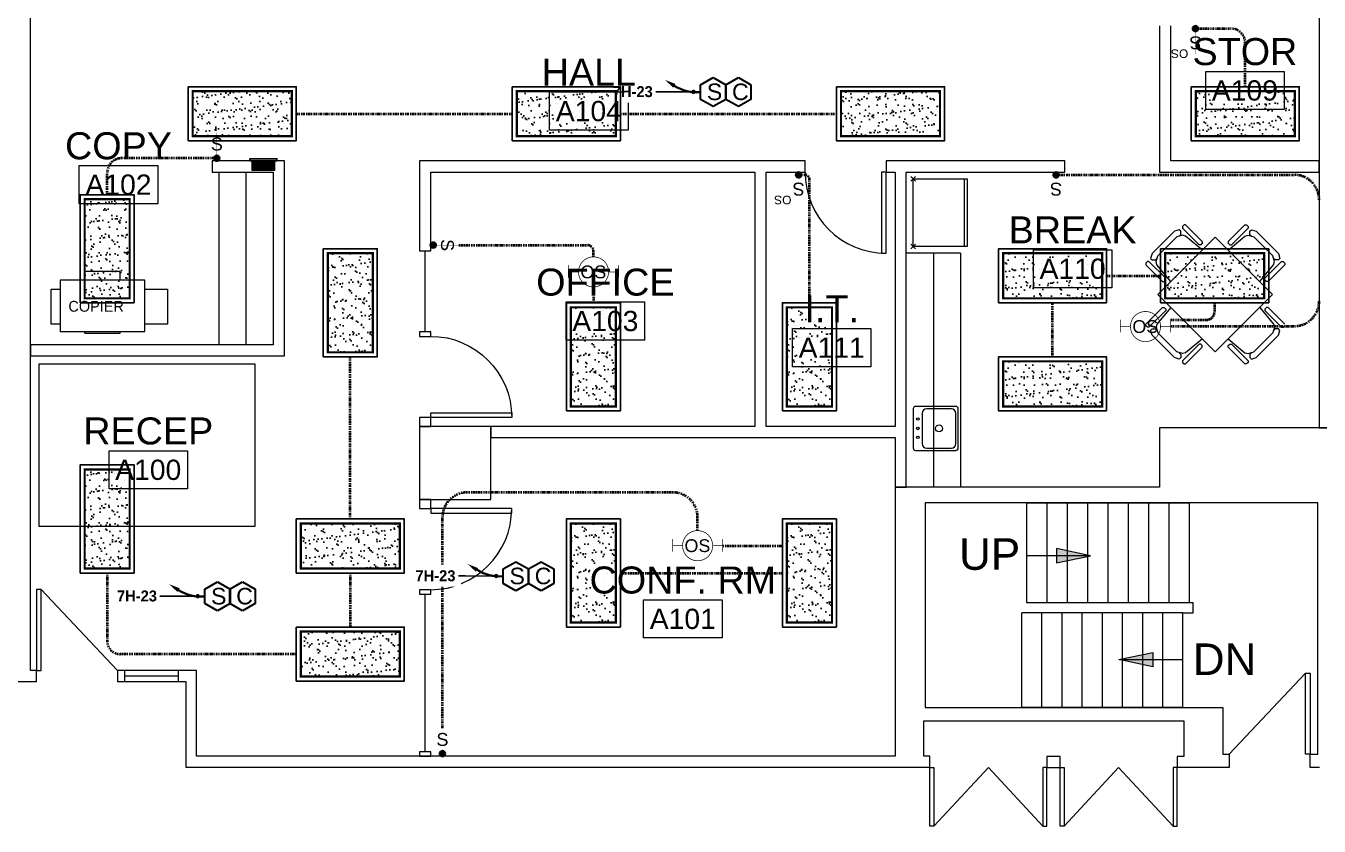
# Model space of a CAD drawing. Header units: inches. Extents: x 4293 to 10865, y -6935 to 441.
# Drawn here: x 7595 to 8170, y -6116 to -5760 of the extents above; entities that cross this region are included whole.
import ezdxf
from ezdxf import colors
from ezdxf.entities.mleader import LeaderData, LeaderLine
from ezdxf.enums import TextEntityAlignment as Align
from ezdxf.math import Vec2, Vec3

# ---------------------------------------------------------------- set-up
doc = ezdxf.new("R2010")
doc.units = ezdxf.units.IN
doc.header["$MEASUREMENT"] = 0
doc.header["$PDMODE"] = 3
doc.linetypes.add('DASHDOT', pattern=[1, 0.5, -0.25, 0, -0.25])
doc.layers.add('A-CLNG-ELEC', color=11, linetype='Continuous')
doc.layers.add('A-EQUIP-FIRE', color=1, linetype='Continuous')
for name, color, linetype, lineweight in [('ARCH-BLOCK', 8, 'Continuous', 0), ('E-CIRC. NUMB', 7, 'Continuous', 35), ('E-LIGHT CNTRL-DETC.', 152, 'Continuous', 25), ('E-LIGHT SWITCH', 3, 'Continuous', 35), ('E-LIGHT-CONDUIT', 30, 'DASHDOT', 40), ('E-SMOKE AND CARBON DETECTORS', 33, 'Continuous', 30)]:
    doc.layers.add(name, color=color, linetype=linetype, lineweight=lineweight)
doc.styles.add('Arial', font='arial.ttf', dxfattribs={"height": 6})
doc.styles.add('BOO', font='GOTHIC.TTF', dxfattribs={"height": 6})
doc.styles.add('DB', font='arial.ttf')
doc.styles.add('LT Text', font='arial.ttf')
doc.styles.add('SIGNAGE', font='x-hand1f.shx', dxfattribs={"height": 9})
doc.styles.get("Standard").update_dxf_attribs({"font": 'arial.ttf'})

# ---------------------------------------------------------------- blocks, each defined once
blk = doc.blocks.new('fp')
at = {"layer": 'ARCH-BLOCK'}
for p, q in [((11130.88, 3894.08), (11130.88, 3648)), ((10558.47, 3454.08), (10558.47, 3889.3)), ((11059.97, 3740.44), (11059.97, 3675.44)), ((11064.97, 3680.44), (11064.97, 3740.44)), ((11080.49, 3703.26), (11080.49, 3720.22)), ((11080.49, 3720.22), (11115.32, 3720.22)), ((11115.32, 3720.22), (11115.32, 3703.26)), ((10789.05, 3694.12), (10789.05, 3711.07)), ((10789.05, 3711.07), (10823.88, 3711.07)), ((10823.88, 3711.07), (10823.88, 3694.12)), ((11115.32, 3703.26), (11080.49, 3703.26)), ((10823.88, 3694.12), (10789.05, 3694.12)), ((10580.1, 3661.43), (10580.1, 3678.39)), ((10580.1, 3678.39), (10614.93, 3678.39)), ((10614.93, 3678.39), (10614.93, 3661.43)), ((10671.2, 3680.44), (10639.2, 3680.44)), ((10639.2, 3680.44), (10639.2, 3675.44)), ((10671.2, 3593.81), (10671.2, 3680.44)), ((10885.2, 3680.44), (10731.2, 3680.44)), ((10731.2, 3680.44), (10731.2, 3640.53)), ((10902.5, 3680.44), (10885.2, 3680.44)), ((10902.5, 3675.44), (10902.5, 3680.44)), ((10947.5, 3680.44), (10938.5, 3680.44)), ((10938.5, 3680.44), (10938.5, 3675.44)), ((11017.97, 3680.44), (10947.5, 3680.44)), ((11017.97, 3675.44), (11017.97, 3680.44)), ((11130.88, 3680.44), (11064.97, 3680.44)), ((11130.88, 3675.44), (11130.88, 3680.44)), ((10639.2, 3675.44), (10666.2, 3675.44)), ((10642.2, 3598.81), (10642.2, 3675.44)), ((10654.2, 3598.81), (10654.2, 3675.44)), ((10666.2, 3675.44), (10666.2, 3598.81)), ((10736.2, 3675.44), (10880.2, 3675.44)), ((10736.2, 3640.53), (10736.2, 3675.44)), ((10880.2, 3675.44), (10880.2, 3562.53)), ((10885.2, 3675.44), (10902.5, 3675.44)), ((10885.2, 3562.53), (10885.2, 3675.44)), ((10938.5, 3675.44), (10936.5, 3675.44)), ((10936.5, 3675.44), (10936.5, 3639.44)), ((10938.5, 3675.44), (10942.5, 3675.44)), ((10938.5, 3639.44), (10938.5, 3675.44)), ((10942.5, 3675.44), (10942.5, 3562.53)), ((10947.5, 3675.44), (11017.97, 3675.44)), ((10947.5, 3562.53), (10947.5, 3675.44)), ((10950.55, 3672.47), (10974.55, 3672.47)), ((10950.55, 3642.47), (10950.55, 3672.47)), ((10973.35, 3642.47), (10973.35, 3672.47)), ((10974.55, 3672.47), (10974.55, 3642.47)), ((11059.97, 3675.44), (11130.88, 3675.44)), ((10614.93, 3661.43), (10580.1, 3661.43)), ((11066.61, 3649.19), (11056.71, 3639.29)), ((11068.73, 3649.89), (11066.61, 3649.19)), ((11069.44, 3649.19), (11068.73, 3649.89)), ((11069.44, 3647.77), (11069.44, 3649.19)), ((11070.86, 3652.01), (11070.15, 3651.31)), ((11070.15, 3651.31), (11070.15, 3650.6)), ((11077.57, 3643.18), (11070.15, 3650.6)), ((11071.56, 3652.02), (11070.86, 3652.01)), ((11071.56, 3652.01), (11078.99, 3644.59)), ((11097.95, 3652.01), (11090.52, 3644.59)), ((11091.94, 3643.18), (11099.36, 3650.6)), ((11097.95, 3652.02), (11098.65, 3652.01)), ((11098.65, 3652.01), (11099.36, 3651.31)), ((11099.36, 3651.31), (11099.36, 3650.6)), ((11100.07, 3649.19), (11100.78, 3649.89)), ((11100.07, 3647.77), (11100.07, 3649.19)), ((11100.78, 3649.89), (11102.9, 3649.19)), ((11102.9, 3649.19), (11112.8, 3639.29)), ((11067.67, 3646.71), (11059.19, 3638.23)), ((11084.75, 3646.6), (11059.3, 3621.15)), ((11070.15, 3647.42), (11067.67, 3646.71)), ((11068.73, 3647.06), (11069.44, 3647.77)), ((11071.56, 3647.06), (11070.15, 3647.42)), ((11079.01, 3640.86), (11071.56, 3647.06)), ((11078.28, 3643.17), (11077.57, 3643.18)), ((11078.99, 3643.88), (11078.28, 3643.17)), ((11078.99, 3644.59), (11078.99, 3643.88)), ((11110.21, 3621.15), (11084.75, 3646.6)), ((11090.5, 3640.86), (11097.95, 3647.06)), ((11090.52, 3644.59), (11090.52, 3643.88)), ((11090.52, 3643.88), (11091.23, 3643.17)), ((11091.23, 3643.17), (11091.94, 3643.18)), ((11097.95, 3647.06), (11099.36, 3647.42)), ((11099.36, 3647.42), (11101.84, 3646.71)), ((11100.78, 3647.06), (11100.07, 3647.77)), ((11101.84, 3646.71), (11110.32, 3638.23)), ((11130.88, 3648), (11130.88, 3561.92)), ((10731.2, 3640.53), (10736.2, 3640.53)), ((10733.7, 3604.53), (10733.7, 3640.53)), ((10936.5, 3639.44), (10938.5, 3639.44)), ((10971.5, 3639.44), (10947.5, 3639.44)), ((10974.55, 3642.47), (10950.55, 3642.47)), ((10959.5, 3639.44), (10959.5, 3535.58)), ((10971.5, 3639.44), (10971.5, 3535.58)), ((11003.96, 3624.07), (11003.96, 3641.02)), ((11003.96, 3641.02), (11038.78, 3641.02)), ((11038.78, 3641.02), (11038.78, 3624.07)), ((11056.71, 3639.29), (11056.01, 3637.17)), ((11056.01, 3637.17), (11056.71, 3636.46)), ((11058.13, 3636.46), (11058.83, 3637.17)), ((11058.48, 3635.75), (11059.19, 3638.23)), ((11111.03, 3635.75), (11110.32, 3638.23)), ((11111.38, 3636.46), (11110.68, 3637.17)), ((11112.8, 3639.29), (11113.5, 3637.17)), ((11113.5, 3637.17), (11112.8, 3636.46)), ((10582.53, 3631.39), (10582.53, 3627.47)), ((10598.2, 3631.39), (10582.53, 3631.39)), ((10598.2, 3627.47), (10598.2, 3631.39)), ((11054.59, 3635.75), (11053.88, 3635.04)), ((11053.88, 3635.04), (11053.88, 3634.34)), ((11061.31, 3626.91), (11053.88, 3634.34)), ((11055.3, 3635.75), (11054.59, 3635.75)), ((11055.3, 3635.75), (11062.72, 3628.33)), ((11056.71, 3636.46), (11058.13, 3636.46)), ((11058.83, 3634.34), (11058.48, 3635.75)), ((11065.04, 3626.89), (11058.83, 3634.34)), ((11104.47, 3626.89), (11110.68, 3634.34)), ((11114.21, 3635.75), (11106.79, 3628.33)), ((11108.2, 3626.91), (11115.63, 3634.34)), ((11110.68, 3634.34), (11111.03, 3635.75)), ((11112.8, 3636.46), (11111.38, 3636.46)), ((11114.21, 3635.75), (11114.92, 3635.75)), ((11114.92, 3635.75), (11115.63, 3635.04)), ((11115.63, 3635.04), (11115.63, 3634.34)), ((10609.16, 3627.47), (10571.56, 3627.47)), ((10571.56, 3627.47), (10571.56, 3604.73)), ((10609.16, 3604.73), (10609.16, 3627.47)), ((11061.31, 3626.91), (11062.02, 3626.91)), ((11062.02, 3626.91), (11062.72, 3627.62)), ((11062.72, 3627.62), (11062.72, 3628.33)), ((11106.79, 3627.62), (11106.79, 3628.33)), ((11107.49, 3626.91), (11106.79, 3627.62)), ((11108.2, 3626.91), (11107.49, 3626.91)), ((10567.64, 3623.55), (10571.56, 3623.55)), ((10567.64, 3607.87), (10567.64, 3623.55)), ((10609.16, 3623.55), (10619.35, 3623.55)), ((10619.35, 3623.55), (10619.35, 3607.87)), ((11038.78, 3624.07), (11003.96, 3624.07)), ((11059.3, 3621.15), (11084.75, 3595.69)), ((11084.75, 3595.69), (11110.21, 3621.15)), ((10796.39, 3600.88), (10796.39, 3617.84)), ((10796.39, 3617.84), (10831.21, 3617.84)), ((10831.21, 3617.84), (10831.21, 3600.88)), ((11061.31, 3615.38), (11053.88, 3607.96)), ((11055.3, 3606.54), (11062.72, 3613.97)), ((11065.04, 3615.4), (11058.83, 3607.96)), ((11061.31, 3615.38), (11062.02, 3615.38)), ((11062.02, 3615.38), (11062.72, 3614.67)), ((11062.72, 3614.67), (11062.72, 3613.97)), ((11104.47, 3615.4), (11110.68, 3607.96)), ((11107.49, 3615.38), (11106.79, 3614.67)), ((11106.79, 3614.67), (11106.79, 3613.97)), ((11114.21, 3606.54), (11106.79, 3613.97)), ((11108.2, 3615.38), (11107.49, 3615.38)), ((11108.2, 3615.38), (11115.63, 3607.96)), ((10571.56, 3607.87), (10567.64, 3607.87)), ((10571.56, 3604.73), (10609.16, 3604.73)), ((10582.53, 3603.95), (10582.53, 3604.73)), ((10582.53, 3603.95), (10598.2, 3603.95)), ((10598.2, 3603.95), (10598.2, 3604.73)), ((10619.35, 3607.87), (10609.16, 3607.87)), ((10736.2, 3604.53), (10731.2, 3604.53)), ((10731.2, 3604.53), (10731.2, 3602.53)), ((10731.2, 3602.53), (10736.2, 3602.53)), ((10736.2, 3602.53), (10736.2, 3604.53)), ((10896.95, 3589.03), (10896.95, 3605.99)), ((10896.95, 3605.99), (10931.77, 3605.99)), ((10931.77, 3605.99), (10931.77, 3589.03)), ((11053.88, 3607.25), (11053.88, 3607.96)), ((11054.59, 3606.54), (11053.88, 3607.25)), ((11055.3, 3606.54), (11054.59, 3606.54)), ((11056.01, 3605.13), (11056.71, 3605.83)), ((11056.71, 3603.01), (11056.01, 3605.13)), ((11056.71, 3605.83), (11058.13, 3605.83)), ((11066.61, 3593.11), (11056.71, 3603.01)), ((11058.13, 3605.83), (11058.83, 3605.13)), ((11058.83, 3607.96), (11058.48, 3606.54)), ((11058.48, 3606.54), (11059.19, 3604.07)), ((11067.67, 3595.58), (11059.19, 3604.07)), ((11101.84, 3595.58), (11110.32, 3604.07)), ((11102.9, 3593.11), (11112.8, 3603.01)), ((11111.03, 3606.54), (11110.32, 3604.07)), ((11110.68, 3607.96), (11111.03, 3606.54)), ((11111.38, 3605.83), (11110.68, 3605.13)), ((11112.8, 3605.83), (11111.38, 3605.83)), ((11113.5, 3605.13), (11112.8, 3605.83)), ((11112.8, 3603.01), (11113.5, 3605.13)), ((11114.21, 3606.54), (11114.92, 3606.54)), ((11114.92, 3606.54), (11115.63, 3607.25)), ((10666.2, 3598.81), (10558.47, 3598.81)), ((10558.47, 3598.81), (10558.47, 3593.81)), ((10831.21, 3600.88), (10796.39, 3600.88)), ((11077.57, 3599.12), (11070.15, 3591.69)), ((11079.01, 3601.43), (11071.56, 3595.23)), ((11071.56, 3590.28), (11078.99, 3597.7)), ((11078.28, 3599.12), (11077.57, 3599.12)), ((11078.99, 3598.41), (11078.28, 3599.12)), ((11078.99, 3597.7), (11078.99, 3598.41)), ((11090.5, 3601.43), (11097.95, 3595.23)), ((11090.52, 3598.41), (11091.23, 3599.12)), ((11090.52, 3597.7), (11090.52, 3598.41)), ((11097.95, 3590.28), (11090.52, 3597.7)), ((11091.23, 3599.12), (11091.94, 3599.12)), ((11091.94, 3599.12), (11099.36, 3591.69)), ((10558.47, 3593.81), (10671.2, 3593.81)), ((11068.73, 3592.4), (11066.61, 3593.11)), ((11070.15, 3594.87), (11067.67, 3595.58)), ((11068.73, 3595.23), (11069.44, 3594.52)), ((11069.44, 3593.11), (11068.73, 3592.4)), ((11069.44, 3594.52), (11069.44, 3593.11)), ((11071.56, 3595.23), (11070.15, 3594.87)), ((11070.15, 3591.69), (11070.15, 3590.98)), ((11070.15, 3590.98), (11070.86, 3590.28)), ((11097.95, 3595.23), (11099.36, 3594.87)), ((11099.36, 3590.98), (11098.65, 3590.28)), ((11099.36, 3594.87), (11101.84, 3595.58)), ((11099.36, 3591.69), (11099.36, 3590.98)), ((11100.78, 3595.23), (11100.07, 3594.52)), ((11100.07, 3594.52), (11100.07, 3593.11)), ((11100.07, 3593.11), (11100.78, 3592.4)), ((11100.78, 3592.4), (11102.9, 3593.11)), ((10658.18, 3590.19), (10562.18, 3590.19)), ((10562.18, 3590.19), (10562.18, 3518.19)), ((10658.18, 3518.19), (10658.18, 3590.19)), ((10931.77, 3589.03), (10896.95, 3589.03)), ((11070.86, 3590.28), (11071.56, 3590.28)), ((11098.65, 3590.28), (11097.95, 3590.28)), ((10736.2, 3566.53), (10736.2, 3568.53)), ((10736.2, 3568.53), (10772.2, 3568.53)), ((10772.2, 3568.53), (10772.2, 3566.53)), ((10950.55, 3570.42), (10950.55, 3552.89)), ((10969.55, 3571.42), (10951.55, 3571.42)), ((10954.55, 3568.38), (10954.55, 3554.89)), ((10967.55, 3570.38), (10956.55, 3570.38)), ((10969.55, 3554.89), (10969.55, 3568.38)), ((10970.55, 3552.89), (10970.55, 3570.42)), ((10736.2, 3566.53), (10731.2, 3566.53)), ((10731.2, 3566.53), (10731.2, 3562.53)), ((10731.2, 3562.53), (10731.2, 3530.01)), ((10762.98, 3562.53), (10731.2, 3562.53)), ((10731.2, 3562.53), (10736.2, 3562.53)), ((10736.2, 3562.53), (10736.2, 3566.53)), ((10772.2, 3566.53), (10736.2, 3566.53)), ((10762.98, 3530.01), (10762.98, 3562.53)), ((10880.2, 3562.53), (10762.98, 3562.53)), ((10762.98, 3562.53), (10762.98, 3557.53)), ((10942.5, 3562.53), (10885.2, 3562.53)), ((10947.5, 3535.58), (10947.5, 3562.53)), ((10762.98, 3557.53), (10885.2, 3557.53)), ((10885.2, 3557.53), (10942.5, 3557.53)), ((10942.5, 3557.53), (10942.5, 3535.58)), ((11135.88, 3561.92), (11059.97, 3561.92)), ((11059.97, 3561.92), (11059.97, 3535.58)), ((11130.88, 3561.92), (11135.88, 3561.92)), ((10593.32, 3534.78), (10593.32, 3551.74)), ((10593.32, 3551.74), (10628.15, 3551.74)), ((10628.15, 3551.74), (10628.15, 3534.78)), ((10951.55, 3551.89), (10969.55, 3551.89)), ((10956.55, 3552.89), (10967.55, 3552.89)), ((10628.15, 3534.78), (10593.32, 3534.78)), ((10942.5, 3535.58), (10942.5, 3416)), ((11059.97, 3535.58), (10942.5, 3535.58)), ((10942.5, 3535.58), (10947.5, 3535.58)), ((10731.2, 3530.01), (10762.98, 3530.01)), ((10736.2, 3530.01), (10731.2, 3530.01)), ((10731.2, 3530.01), (10731.2, 3526.01)), ((10736.2, 3526.01), (10736.2, 3530.01)), ((11130.35, 3528.6), (10955.92, 3528.6)), ((10955.92, 3528.6), (10955.92, 3437.67)), ((11000.87, 3528.6), (11073.19, 3528.6)), ((11000.87, 3528.6), (11000.87, 3484.26)), ((11009.91, 3528.6), (11009.91, 3484.26)), ((11018.95, 3528.6), (11018.95, 3484.26)), ((11027.99, 3528.6), (11027.99, 3484.26)), ((11037.03, 3528.6), (11037.03, 3484.26)), ((11046.07, 3528.6), (11046.07, 3484.26)), ((11055.11, 3528.6), (11055.11, 3484.26)), ((11064.15, 3528.6), (11064.15, 3484.26)), ((11073.19, 3528.6), (11073.19, 3484.26)), ((11130.35, 3417), (11130.35, 3528.6)), ((10731.2, 3526.01), (10736.2, 3526.01)), ((10736.2, 3526.01), (10736.2, 3524.01)), ((10772.2, 3526.01), (10736.2, 3526.01)), ((10736.2, 3524.01), (10772.2, 3524.01)), ((10772.2, 3524.01), (10772.2, 3526.01)), ((10562.18, 3518.19), (10658.18, 3518.19)), ((11029.31, 3505.1), (11000.87, 3505.1)), ((11014.22, 3508.28), (11014.22, 3501.95)), ((11029.31, 3505.1), (11014.22, 3508.28)), ((11014.22, 3501.95), (11029.31, 3505.1)), ((10563.11, 3490.08), (10561.11, 3490.08)), ((10561.11, 3490.08), (10561.11, 3454.08)), ((10563.11, 3454.08), (10563.11, 3490.08)), ((10736.2, 3490.01), (10731.2, 3490.01)), ((10731.2, 3490.01), (10731.2, 3488.02)), ((10731.2, 3488.02), (10736.2, 3488.02)), ((10733.7, 3418), (10733.7, 3488.02)), ((10736.2, 3488.02), (10736.2, 3490.01)), ((10830.79, 3468.57), (10830.79, 3485.53)), ((10830.79, 3485.53), (10865.62, 3485.53)), ((10865.62, 3485.53), (10865.62, 3468.57)), ((11000.87, 3484.26), (11073.19, 3484.26)), ((11073.19, 3484.26), (11074.91, 3484.26)), ((11074.91, 3479.77), (11074.91, 3484.26)), ((11070.4, 3479.75), (10998.8, 3479.75)), ((10998.8, 3437.67), (10998.8, 3479.75)), ((11007.75, 3437.67), (11007.75, 3479.75)), ((11016.7, 3437.67), (11016.7, 3479.75)), ((11025.65, 3437.67), (11025.65, 3479.75)), ((11034.6, 3437.67), (11034.6, 3479.75)), ((11043.55, 3437.67), (11043.55, 3479.75)), ((11052.5, 3437.67), (11052.5, 3479.75)), ((11061.45, 3437.67), (11061.45, 3479.75)), ((11070.4, 3479.77), (11074.91, 3479.77)), ((11070.4, 3437.67), (11070.4, 3479.75)), ((10865.62, 3468.57), (10830.79, 3468.57)), ((11041.96, 3458.94), (11057.05, 3462.12)), ((11041.96, 3458.94), (11070.4, 3458.94)), ((11057.05, 3455.79), (11041.96, 3458.94)), ((11057.05, 3462.12), (11057.05, 3455.79)), ((10561.11, 3454.08), (10558.47, 3454.08)), ((10561.11, 3449.16), (10561.11, 3454.08)), ((10561.11, 3454.08), (10563.11, 3454.08)), ((10632.16, 3454.08), (10597.11, 3454.08)), ((10597.11, 3454.08), (10597.11, 3449.16)), ((10600.11, 3454.08), (10600.11, 3449.16)), ((10624.23, 3449.16), (10624.23, 3454.08)), ((10632.16, 3416), (10632.16, 3454.08)), ((11124.87, 3417), (11124.87, 3453)), ((11124.87, 3453), (11126.87, 3453)), ((11126.87, 3453), (11126.87, 3417)), ((10561.11, 3449.16), (10550.79, 3449.16)), ((10600.11, 3449.16), (10597.11, 3449.16)), ((10624.23, 3451.56), (10600.11, 3451.56)), ((10624.23, 3449.16), (10600.11, 3449.16)), ((10627.59, 3449.16), (10624.23, 3449.16)), ((10627.59, 3411), (10627.59, 3449.16)), ((10955.92, 3437.67), (11088.11, 3437.67)), ((11070.4, 3437.67), (10998.8, 3437.67)), ((11088.11, 3437.67), (11088.11, 3417)), ((10955.31, 3416), (10955.31, 3431.76)), ((10955.31, 3431.76), (11070.83, 3431.76)), ((11070.83, 3431.76), (11070.83, 3415.92)), ((10942.5, 3416), (10632.16, 3416)), ((10736.2, 3418), (10731.2, 3418)), ((10731.2, 3418), (10731.2, 3416)), ((10731.2, 3416), (10736.2, 3416)), ((10736.2, 3416), (10736.2, 3418)), ((10957.95, 3416), (10955.31, 3416)), ((10957.95, 3411), (10957.95, 3416)), ((11015.83, 3415.92), (11009.95, 3415.92)), ((11009.95, 3415.92), (11009.95, 3411)), ((11015.83, 3411), (11015.83, 3415.92)), ((11070.83, 3415.92), (11067.83, 3415.92)), ((11067.83, 3415.92), (11067.83, 3411)), ((11088.11, 3417), (11090.87, 3417)), ((11090.87, 3417), (11090.87, 3411)), ((11126.87, 3417), (11124.87, 3417)), ((11126.87, 3411), (11126.87, 3417)), ((11126.87, 3417), (11130.35, 3417)), ((10957.95, 3411), (10627.59, 3411)), ((10957.95, 3411), (10959.7, 3411)), ((10957.95, 3385), (10957.95, 3411)), ((10983.95, 3411), (10959.7, 3385)), ((10959.7, 3411), (10959.7, 3385)), ((10983.95, 3411), (11008.2, 3385)), ((11009.95, 3411), (11008.2, 3411)), ((11008.2, 3411), (11008.2, 3385)), ((11009.95, 3411), (11015.83, 3411)), ((11009.95, 3385), (11009.95, 3411)), ((11015.83, 3411), (11017.58, 3411)), ((11015.83, 3385), (11015.83, 3411)), ((11041.83, 3411), (11017.58, 3385)), ((11017.58, 3411), (11017.58, 3385)), ((11041.83, 3411), (11066.08, 3385)), ((11067.83, 3411), (11066.08, 3411)), ((11066.08, 3411), (11066.08, 3385)), ((11090.87, 3411), (11067.83, 3411)), ((11067.83, 3385), (11067.83, 3411)), ((11131.07, 3411), (11126.87, 3411)), ((10959.7, 3385), (10957.95, 3385)), ((11008.2, 3385), (11009.95, 3385)), ((11017.58, 3385), (11015.83, 3385)), ((11066.08, 3385), (11067.83, 3385))]:
    blk.add_line(p, q, dxfattribs=at)
at = {"layer": 'ARCH-BLOCK', "ltscale": 0.5}
for p, q in [((10597.11, 3454.08), (10563.11, 3490.08)), ((11090.87, 3417), (11124.87, 3453))]:
    blk.add_line(p, q, dxfattribs=at)
at = {"layer": 'ARCH-BLOCK'}
for centre, radius in [((10952.6, 3561.66), 0.603), ((10952.6, 3565.82), 0.568), ((10962.05, 3561.63), 1.54), ((10952.6, 3557.66), 0.568)]:
    blk.add_circle(centre, radius, dxfattribs=at)
for centre, radius, start, end in [((10938.5, 3675.44), 36, 180, 270), ((10951.55, 3570.42), 1, 90, 180), ((10956.55, 3568.38), 2, 90, 180), ((10967.55, 3568.38), 2, 360, 90), ((10969.55, 3570.42), 1, 0, 90), ((10951.55, 3552.89), 1, 180, 270), ((10956.55, 3554.89), 2, 180, 270), ((10967.55, 3554.89), 2, 270, 360), ((10969.55, 3552.89), 1, 270, 0), ((10736.2, 3526.01), 36, 270, 0)]:
    blk.add_arc(centre, radius, start, end, dxfattribs=at)
at = {"layer": 'ARCH-BLOCK', "extrusion": (0, 0, -1)}
blk.add_arc((-10736.2, 3566.53), 36, 90, 180, dxfattribs=at)
at = {"layer": 'ARCH-BLOCK'}
for p in [(10950.55, 3672.47), (10950.55, 3642.47)]:
    blk.add_point(p, dxfattribs=at)
for points in [[(11014.22, 3501.95), (11014.22, 3508.28), (11029.31, 3505.1)], [(11057.05, 3455.79), (11057.05, 3462.12), (11041.96, 3458.94)]]:
    blk.add_solid(points, dxfattribs=at)
at = {"layer": 'ARCH-BLOCK', "style": 'DB'}
for s, p in [('STOR', (11097.91, 3723)), ('HALL', (10806.47, 3713.85)), ('COPY', (10597.52, 3681.17)), ('BREAK', (11021.37, 3643.8)), ('OFFICE', (10813.8, 3620.62)), ('I.T.', (10914.36, 3608.77)), ('RECEP', (10610.73, 3554.52)), ('CONF. RM', (10848.21, 3488.31))]:
    blk.add_text(s, height=12, dxfattribs=at).set_placement(p, align=Align.CENTER)
for s, p in [('A109', (11097.91, 3711.74)), ('A104', (10806.47, 3702.59)), ('A102', (10597.52, 3669.91)), ('A110', (11021.37, 3632.55)), ('A103', (10813.8, 3609.36)), ('A111', (10914.36, 3597.51)), ('A100', (10610.73, 3543.26)), ('A101', (10848.21, 3477.05))]:
    blk.add_text(s, height=9, dxfattribs=at).set_placement(p, align=Align.MIDDLE_CENTER)
at = {"layer": 'ARCH-BLOCK'}
for s, height, style, p in [('COPIER', 4.8, 'SIGNAGE', (10575.26, 3613.47)), ('UP', 14, 'LT Text', (10970.93, 3498.84)), ('DN', 14, 'LT Text', (11074.76, 3452.13))]:
    blk.add_text(s, height=height, dxfattribs=dict(at, style=style)).set_placement(p)
blk = doc.blocks.new('A$C6F8E1985')
blk.add_lwpolyline([(0, 24), (48, 24), (48, 0), (0, 0)], close=True)
at = {"const_width": 1}
blk.add_lwpolyline([(2, 22), (46, 22), (46, 2), (2, 2)], close=True, dxfattribs=at)
blk = doc.blocks.new('A$Ceabd288c')
at = {"linetype": 'Continuous', "const_width": 0.287}
blk.add_lwpolyline([(0, -5.88, -0.414214), (-5.88, 0, -0.414214), (0, 5.88, -1)], format="xyb", close=True, dxfattribs=at)
for points in [[(-9.8, 2.64), (-9.8, -2.29)], [(-9.8, 0), (-5.88, 0)], [(9.8, 0), (5.88, 0)], [(9.8, 2.64), (9.8, -2.29)]]:
    blk.add_lwpolyline(points, dxfattribs=at)
at = {"style": 'Arial'}
blk.add_attdef('OS', text='', height=5, dxfattribs=at).set_placement((-5.13, 0), align=Align.MIDDLE_LEFT)
blk = doc.blocks.new('SW')
at = {"linetype": 'Continuous'}
blk.add_hatch(color=256, dxfattribs=at).paths.add_polyline_path([(1.88, 1.88, 1), (-1.88, 1.88, 1)])
at = {"const_width": 0.08}
blk.add_lwpolyline([(0, 3.76), (0, 19.71)], dxfattribs=at)
at = {"linetype": 'Continuous'}
blk.add_circle((0, 1.88), 1.88, dxfattribs=at)
at = {"insert": (0, 11.73), "char_height": 9, "width": 7.4344, "attachment_point": 5, "style": 'Arial'}
blk.add_mtext('S', dxfattribs=at)
at = {"linetype": 'Continuous', "style": 'Arial'}
blk.add_attdef('S?', (5.2, 16.2), '', height=6, dxfattribs=at)
blk = doc.blocks.new('A$C2F972E4A')
for p, q in [((-3.33, 1.92), (0, 3.84)), ((0, 3.84), (3.33, 1.92)), ((-3.33, -1.92), (-3.33, 1.92)), ((3.33, 1.92), (3.33, -1.92)), ((0, -3.84), (-3.33, -1.92)), ((3.33, -1.92), (0, -3.84))]:
    blk.add_line(p, q)
at = {"insert": (-1.69, 2.25), "char_height": 4.37, "attachment_point": 1}
blk.add_mtext_dynamic_manual_height_columns('C', width=354.8658, gutter_width=12.5, heights=[0], dxfattribs=at)
blk = doc.blocks.new('A$C5D931295')
for p, q in [((-3.33, 1.92), (0, 3.84)), ((0, 3.84), (3.33, 1.92)), ((-3.33, -1.92), (-3.33, 1.92)), ((3.33, 1.92), (3.33, -1.92)), ((0, -3.84), (-3.33, -1.92)), ((3.33, -1.92), (0, -3.84))]:
    blk.add_line(p, q)
at = {"insert": (-1.69, 2.25), "char_height": 4.37, "attachment_point": 1}
blk.add_mtext_dynamic_manual_height_columns('S', width=354.8658, gutter_width=12.5, heights=[0], dxfattribs=at)
blk = doc.blocks.new('SMOKE')
at = {"layer": 'E-SMOKE AND CARBON DETECTORS', "xscale": 2, "yscale": 2, "zscale": 2}
for name, p in [('A$C5D931295', (5484.96, -5180.75)), ('A$C2F972E4A', (5498.26, -5180.75))]:
    blk.add_blockref(name, p, dxfattribs=at)
blk = doc.blocks.new('*U124')
blk.add_hatch(color=256).paths.add_polyline_path([(0.07, 0.28), (-1.45, 0.37), (-0.07, -0.28)])
blk = doc.blocks.new('HOMER')
at = {"layer": 'E-CIRC. NUMB', "linetype": 'Continuous'}
blk.add_lwpolyline([(0, 0, -0.161232), (-1.36, 18.12, 1.42241)], format="xyb", dxfattribs=at)
at = {"layer": 'E-CIRC. NUMB', "linetype": 'ByBlock', "xscale": 5, "yscale": 5, "zscale": 5, "rotation": 270}
blk.add_blockref('*U124', (-1.36, 18.12), dxfattribs=at)
blk = doc.blocks.new('_Dot')
at = {"color": 0, "linetype": 'ByBlock', "lineweight": -2}
blk.add_line((-0.5, 0), (-1, 0), dxfattribs=at)
at = {"color": 0, "linetype": 'ByBlock', "const_width": 0.5}
blk.add_lwpolyline([(-0.25, 0, 1), (0.25, 0, 1)], format="xyb", close=True, dxfattribs=at)

msp = doc.modelspace()

# ---------------------------------------------------------------- hatches: boundary and pattern name
at = {"layer": 'A-CLNG-ELEC'}
h = msp.add_hatch(dxfattribs=at)
h.set_pattern_fill('AR-SAND', color=256, scale=3)
h.set_pattern_definition([(37.5, (9469.5636, 76.1674), (-0.18898, 5.7804713), [0, -4.56, 0, -5.1, 0, -4.875]), (7.5, (9469.564, 76.167), (5.30933, 8.466438), [0, -2.46, 0, -4.11, 0, -1.575]), (327.5, (9465.8736, 76.1674), (9.3424256, 0.016977), [0, -1.5, 0, -5.4, 0, -7.05]), (317.5, (9465.874, 76.167), (9.01838, 2.633027), [0, -0.75, 0, -3.54, 0, -4.05])])
h.paths.add_polyline_path([(7713.44, -5789.22), (7669.44, -5789.22), (7669.44, -5809.22), (7713.44, -5809.22)])
h = msp.add_hatch(dxfattribs=at)
h.set_pattern_fill('AR-SAND', color=256, scale=3)
h.set_pattern_definition([(37.5, (9495.5636, 74.1674), (-0.18898, 5.7804713), [0, -4.56, 0, -5.1, 0, -4.875]), (7.5, (9495.564, 74.167), (5.30933, 8.466438), [0, -2.46, 0, -4.11, 0, -1.575]), (327.5, (9491.8736, 74.1674), (9.3424256, 0.016977), [0, -1.5, 0, -5.4, 0, -7.05]), (317.5, (9491.874, 74.167), (9.01838, 2.633027), [0, -0.75, 0, -3.54, 0, -4.05])])
h.paths.add_polyline_path([(7857.44, -5789.22), (7813.44, -5789.22), (7813.44, -5809.22), (7857.44, -5809.22)])
h = msp.add_hatch(dxfattribs=at)
h.set_pattern_fill('AR-SAND', color=256, scale=3)
h.set_pattern_definition([(37.5, (9519.5636, 74.1674), (-0.18898, 5.7804713), [0, -4.56, 0, -5.1, 0, -4.875]), (7.5, (9519.564, 74.167), (5.30933, 8.466438), [0, -2.46, 0, -4.11, 0, -1.575]), (327.5, (9515.8736, 74.1674), (9.3424256, 0.016977), [0, -1.5, 0, -5.4, 0, -7.05]), (317.5, (9515.874, 74.167), (9.01838, 2.633027), [0, -0.75, 0, -3.54, 0, -4.05])])
h.paths.add_polyline_path([(8001.44, -5789.22), (7957.44, -5789.22), (7957.44, -5809.22), (8001.44, -5809.22)])
h = msp.add_hatch(dxfattribs=at)
h.set_pattern_fill('AR-SAND', color=256, scale=3)
h.set_pattern_definition([(37.5, (9555.1566, 76.1674), (-0.18898, 5.7804713), [0, -4.56, 0, -5.1, 0, -4.875]), (7.5, (9555.157, 76.167), (5.30933, 8.466438), [0, -2.46, 0, -4.11, 0, -1.575]), (327.5, (9551.4666, 76.1674), (9.3424256, 0.016977), [0, -1.5, 0, -5.4, 0, -7.05]), (317.5, (9551.467, 76.167), (9.01838, 2.633027), [0, -0.75, 0, -3.54, 0, -4.05])])
h.paths.add_polyline_path([(8159.03, -5789.22), (8115.03, -5789.22), (8115.03, -5809.22), (8159.03, -5809.22)])
h = msp.add_hatch(dxfattribs=at)
h.set_pattern_fill('AR-SAND', color=256, scale=3)
h.set_pattern_definition([(37.5, (9445.5637, 148.1674), (-0.18898, 5.7804713), [0, -4.56, 0, -5.1, 0, -4.875]), (7.5, (9445.564, 148.167), (5.30933, 8.466438), [0, -2.46, 0, -4.11, 0, -1.575]), (327.5, (9441.8737, 148.1674), (9.3424256, 0.016977), [0, -1.5, 0, -5.4, 0, -7.05]), (317.5, (9441.874, 148.167), (9.01838, 2.633027), [0, -0.75, 0, -3.54, 0, -4.05])])
h.paths.add_polyline_path([(7641.44, -5837.22), (7621.44, -5837.22), (7621.44, -5881.22), (7641.44, -5881.22)])
h = msp.add_hatch(dxfattribs=at)
h.set_pattern_fill('AR-SAND', color=256, scale=3)
h.set_pattern_definition([(37.5, (8905.5637, 532.1674), (-0.18898, 5.7804713), [0, -4.56, 0, -5.1, 0, -4.875]), (7.5, (8905.564, 532.167), (5.30933, 8.466438), [0, -2.46, 0, -4.11, 0, -1.575]), (327.5, (8901.8737, 532.1674), (9.3424256, 0.016977), [0, -1.5, 0, -5.4, 0, -7.05]), (317.5, (8901.874, 532.167), (9.01838, 2.633027), [0, -0.75, 0, -3.54, 0, -4.05])])
h.paths.add_polyline_path([(7749.44, -5861.22), (7729.44, -5861.22), (7729.44, -5905.22), (7749.44, -5905.22)])
h = msp.add_hatch(dxfattribs=at)
h.set_pattern_fill('AR-SAND', color=256, scale=3)
h.set_pattern_definition([(37.5, (9685.5637, 772.1673), (-0.18898, 5.7804713), [0, -4.56, 0, -5.1, 0, -4.875]), (7.5, (9685.564, 772.167), (5.30933, 8.466438), [0, -2.46, 0, -4.11, 0, -1.575]), (327.5, (9681.8737, 772.1673), (9.3424256, 0.016977), [0, -1.5, 0, -5.4, 0, -7.05]), (317.5, (9681.874, 772.167), (9.01838, 2.633027), [0, -0.75, 0, -3.54, 0, -4.05])])
h.paths.add_polyline_path([(8073.44, -5861.22), (8029.44, -5861.22), (8029.44, -5881.22), (8073.44, -5881.22)])
h = msp.add_hatch(dxfattribs=at)
h.set_pattern_fill('AR-SAND', color=256, scale=3)
h.set_pattern_definition([(37.5, (9757.5637, 772.1673), (-0.18898, 5.7804713), [0, -4.56, 0, -5.1, 0, -4.875]), (7.5, (9757.564, 772.167), (5.30933, 8.466438), [0, -2.46, 0, -4.11, 0, -1.575]), (327.5, (9753.8737, 772.1673), (9.3424256, 0.016977), [0, -1.5, 0, -5.4, 0, -7.05]), (317.5, (9753.874, 772.167), (9.01838, 2.633027), [0, -0.75, 0, -3.54, 0, -4.05])])
h.paths.add_polyline_path([(8145.44, -5861.22), (8101.44, -5861.22), (8101.44, -5881.22), (8145.44, -5881.22)])
h = msp.add_hatch(dxfattribs=at)
h.set_pattern_fill('AR-SAND', color=256, scale=3)
h.set_pattern_definition([(37.5, (9013.5637, 508.1674), (-0.18898, 5.7804713), [0, -4.56, 0, -5.1, 0, -4.875]), (7.5, (9013.564, 508.167), (5.30933, 8.466438), [0, -2.46, 0, -4.11, 0, -1.575]), (327.5, (9009.8737, 508.1674), (9.3424256, 0.016977), [0, -1.5, 0, -5.4, 0, -7.05]), (317.5, (9009.874, 508.167), (9.01838, 2.633027), [0, -0.75, 0, -3.54, 0, -4.05])])
h.paths.add_polyline_path([(7857.44, -5885.22), (7837.44, -5885.22), (7837.44, -5929.22), (7857.44, -5929.22)])
h = msp.add_hatch(dxfattribs=at)
h.set_pattern_fill('AR-SAND', color=256, scale=3)
h.set_pattern_definition([(37.5, (9109.5637, 508.1674), (-0.18898, 5.7804713), [0, -4.56, 0, -5.1, 0, -4.875]), (7.5, (9109.564, 508.167), (5.30933, 8.466438), [0, -2.46, 0, -4.11, 0, -1.575]), (327.5, (9105.8737, 508.1674), (9.3424256, 0.016977), [0, -1.5, 0, -5.4, 0, -7.05]), (317.5, (9105.874, 508.167), (9.01838, 2.633027), [0, -0.75, 0, -3.54, 0, -4.05])])
h.paths.add_polyline_path([(7953.44, -5885.22), (7933.44, -5885.22), (7933.44, -5929.22), (7953.44, -5929.22)])
h = msp.add_hatch(dxfattribs=at)
h.set_pattern_fill('AR-SAND', color=256, scale=3)
h.set_pattern_definition([(37.5, (9685.5637, 724.1674), (-0.18898, 5.7804713), [0, -4.56, 0, -5.1, 0, -4.875]), (7.5, (9685.564, 724.167), (5.30933, 8.466438), [0, -2.46, 0, -4.11, 0, -1.575]), (327.5, (9681.8737, 724.1674), (9.3424256, 0.016977), [0, -1.5, 0, -5.4, 0, -7.05]), (317.5, (9681.874, 724.167), (9.01838, 2.633027), [0, -0.75, 0, -3.54, 0, -4.05])])
h.paths.add_polyline_path([(8073.44, -5909.22), (8029.44, -5909.22), (8029.44, -5929.22), (8073.44, -5929.22)])
h = msp.add_hatch(dxfattribs=at)
h.set_pattern_fill('AR-SAND', color=256, scale=3)
h.set_pattern_definition([(37.5, (9445.5637, 28.1674), (-0.18898, 5.7804713), [0, -4.56, 0, -5.1, 0, -4.875]), (7.5, (9445.564, 28.167), (5.30933, 8.466438), [0, -2.46, 0, -4.11, 0, -1.575]), (327.5, (9441.8737, 28.1674), (9.3424256, 0.016977), [0, -1.5, 0, -5.4, 0, -7.05]), (317.5, (9441.874, 28.167), (9.01838, 2.633027), [0, -0.75, 0, -3.54, 0, -4.05])])
h.paths.add_polyline_path([(7641.44, -5957.22), (7621.44, -5957.22), (7621.44, -6001.22), (7641.44, -6001.22)])
h = msp.add_hatch(dxfattribs=at)
h.set_pattern_fill('AR-SAND', color=256, scale=3)
h.set_pattern_definition([(37.5, (9469.5636, 28.1674), (-0.18898, 5.7804713), [0, -4.56, 0, -5.1, 0, -4.875]), (7.5, (9469.564, 28.167), (5.30933, 8.466438), [0, -2.46, 0, -4.11, 0, -1.575]), (327.5, (9465.8736, 28.1674), (9.3424256, 0.016977), [0, -1.5, 0, -5.4, 0, -7.05]), (317.5, (9465.874, 28.167), (9.01838, 2.633027), [0, -0.75, 0, -3.54, 0, -4.05])])
h.paths.add_polyline_path([(7761.44, -5981.22), (7717.44, -5981.22), (7717.44, -6001.22), (7761.44, -6001.22)])
h = msp.add_hatch(dxfattribs=at)
h.set_pattern_fill('AR-SAND', color=256, scale=3)
h.set_pattern_definition([(37.5, (9013.5637, 412.1674), (-0.18898, 5.7804713), [0, -4.56, 0, -5.1, 0, -4.875]), (7.5, (9013.564, 412.167), (5.30933, 8.466438), [0, -2.46, 0, -4.11, 0, -1.575]), (327.5, (9009.8737, 412.1674), (9.3424256, 0.016977), [0, -1.5, 0, -5.4, 0, -7.05]), (317.5, (9009.874, 412.167), (9.01838, 2.633027), [0, -0.75, 0, -3.54, 0, -4.05])])
h.paths.add_polyline_path([(7857.44, -5981.22), (7837.44, -5981.22), (7837.44, -6025.22), (7857.44, -6025.22)])
h = msp.add_hatch(dxfattribs=at)
h.set_pattern_fill('AR-SAND', color=256, scale=3)
h.set_pattern_definition([(37.5, (9109.5637, 412.1674), (-0.18898, 5.7804713), [0, -4.56, 0, -5.1, 0, -4.875]), (7.5, (9109.564, 412.167), (5.30933, 8.466438), [0, -2.46, 0, -4.11, 0, -1.575]), (327.5, (9105.8737, 412.1674), (9.3424256, 0.016977), [0, -1.5, 0, -5.4, 0, -7.05]), (317.5, (9105.874, 412.167), (9.01838, 2.633027), [0, -0.75, 0, -3.54, 0, -4.05])])
h.paths.add_polyline_path([(7953.44, -5981.22), (7933.44, -5981.22), (7933.44, -6025.22), (7953.44, -6025.22)])
h = msp.add_hatch(dxfattribs=at)
h.set_pattern_fill('AR-SAND', color=256, scale=3)
h.set_pattern_definition([(37.5, (9469.5636, 28.1674), (-0.18898, 5.7804713), [0, -4.56, 0, -5.1, 0, -4.875]), (7.5, (9469.564, 28.167), (5.30933, 8.466438), [0, -2.46, 0, -4.11, 0, -1.575]), (327.5, (9465.8736, 28.1674), (9.3424256, 0.016977), [0, -1.5, 0, -5.4, 0, -7.05]), (317.5, (9465.874, 28.167), (9.01838, 2.633027), [0, -0.75, 0, -3.54, 0, -4.05])])
h.paths.add_polyline_path([(7761.44, -6029.22), (7717.44, -6029.22), (7717.44, -6049.22), (7761.44, -6049.22)])

# ---------------------------------------------------------------- linework, layer by layer
at = {"layer": 'A-EQUIP-FIRE'}
msp.add_lwpolyline([(7694.83, -5820.11), (7695.83, -5820.11), (7695.83, -5824.36), (7705.83, -5824.36), (7705.83, -5820.11), (7706.83, -5820.11), (7706.83, -5819.24), (7694.83, -5819.24)], close=True, dxfattribs=at)
at = {"layer": 'A-EQUIP-FIRE', "const_width": 4.25}
msp.add_lwpolyline([(7695.83, -5822.24), (7705.83, -5822.24)], dxfattribs=at)
at = {"layer": 'E-LIGHT-CONDUIT'}
for p, q in [((8116.11, -5761.43), (8130.64, -5761.43)), ((8137.03, -5787.22), (8137.03, -5767.82)), ((7715.44, -5799.22), (7811.44, -5799.22)), ((7859.44, -5799.22), (7955.44, -5799.22)), ((7678.95, -5819.01), (7637.83, -5819.01)), ((7631.44, -5835.22), (7631.44, -5825.41)), ((7939.84, -5826.4), (7941.56, -5826.4)), ((7943.44, -5883.22), (7943.44, -5828.28)), ((8054.2, -5826.4), (8158.85, -5826.4)), ((7787.67, -5857.59), (7844.72, -5857.59)), ((7847.52, -5862.81), (7847.52, -5860.4)), ((8075.44, -5871.22), (8099.44, -5871.22)), ((7847.52, -5876.17), (7847.52, -5882.81)), ((8051.44, -5907.22), (8051.44, -5883.22)), ((8123.44, -5883.22), (8123.44, -5887.2)), ((8103.86, -5890.76), (8119.89, -5890.76)), ((8103.86, -5893.56), (8158.85, -5893.56)), ((7739.44, -5979.22), (7739.44, -5907.22)), ((7882.75, -5967.43), (7791.39, -5967.43)), ((7780.38, -6072.1), (7780.38, -5978.44)), ((7893.76, -5984.4), (7893.76, -5978.44)), ((7904.89, -5991.08), (7931.44, -5991.08)), ((7631.44, -6003.22), (7631.44, -6033.43)), ((7739.44, -6003.22), (7739.44, -6027.22)), ((7859.44, -6003.22), (7931.44, -6003.22)), ((7715.44, -6039.22), (7637.23, -6039.22))]:
    msp.add_line(p, q, dxfattribs=at)
for centre, radius, start, end in [((8130.64, -5767.82), 6.4, 0, 90), ((7637.83, -5825.41), 6.4, 90, 180), ((7941.56, -5828.28), 1.88, 0, 90), ((8158.85, -5837.41), 11.01, 0, 90), ((7844.72, -5860.4), 2.81, 0, 90), ((8158.85, -5882.55), 11.01, 270, 0), ((8119.89, -5887.2), 3.55, 270, 359.99998), ((7791.39, -5978.44), 11.01, 90, 180), ((7882.75, -5978.44), 11.01, 0, 90), ((7637.23, -6033.43), 5.79, 180, 270)]:
    msp.add_arc(centre, radius, start, end, dxfattribs=at)

# ---------------------------------------------------------------- block references
at = {"layer": 'A-CLNG-ELEC'}
for p, rotation in [((7667.44, -5811.22), 359.9999856236343), ((7811.44, -5811.22), 359.9999856236343), ((7955.44, -5811.22), 359.9999856236343), ((8113.03, -5811.22), 359.9999856236343), ((7643.44, -5883.22), 89.99998562363432), ((7751.44, -5907.22), 89.99998562363432), ((8075.44, -5859.22), 179.9999832145846), ((8147.44, -5859.22), 179.9999832145846), ((7859.44, -5931.22), 89.99998562363432), ((7955.44, -5931.22), 89.99998562363432), ((8075.44, -5907.22), 179.9999832145846), ((7643.44, -6003.22), 89.99998562363432), ((7715.44, -6003.22), 359.9999856236343), ((7859.44, -6027.22), 89.99998562363432), ((7955.44, -6027.22), 89.99998562363432), ((7715.44, -6051.22), 359.9999856236343)]:
    msp.add_blockref('A$C6F8E1985', p, dxfattribs=dict(at, rotation=rotation))
at = {"layer": 'ARCH-BLOCK'}
msp.add_blockref('fp', (-2961.03, -9500.64), dxfattribs=at)
at = {"layer": 'E-CIRC. NUMB', "lineweight": -3, "ltscale": 0.1, "xscale": 0.6606597133157283, "yscale": 0.6606597133157283, "zscale": 0.6606597133157283, "rotation": 72.24502814095821}
for p in [(7895.08, -5789.61), (7807.43, -6004.64), (7674.83, -6013.6)]:
    msp.add_blockref('HOMER', p, dxfattribs=at)
at = {"layer": 'E-LIGHT CNTRL-DETC.', "lineweight": -3, "xscale": 1.136974303410005, "yscale": 1.136974303410005, "zscale": 1.136974303410005}
for p in [(7847.52, -5869.49), (8092.72, -5893.76), (7893.76, -5991.08)]:
    msp.add_blockref('A$Ceabd288c', p, dxfattribs=at).add_auto_attribs({'OS': 'OS'})
at = {"layer": 'E-LIGHT SWITCH'}
ref = msp.add_blockref('SW', (8114.92, -5760.23), dxfattribs=dict(at, xscale=0.6365015055599428, yscale=0.6365015055599428, zscale=0.6365015055599428, rotation=180))
ref.add_attrib('S?', 'OS', (8111.72, -5770.66), dxfattribs={"layer": '0', "color": 3, "height": 3.819, "rotation": 180, "style": 'Arial'})
at = {"layer": 'E-LIGHT SWITCH', "xscale": 0.6365015055599428, "yscale": 0.6365015055599428, "zscale": 0.6365015055599428}
for p in [(7680.15, -5820.21), (7780.38, -6084.64)]:
    msp.add_blockref('SW', p, dxfattribs=at)
at = {"layer": 'E-LIGHT SWITCH'}
ref = msp.add_blockref('SW', (7938.64, -5825.21), dxfattribs=dict(at, xscale=0.6365015055599428, yscale=0.6365015055599428, zscale=0.6365015055599428, rotation=180))
ref.add_attrib('S?', 'OS', (7935.45, -5835.64), dxfattribs={"layer": '0', "color": 3, "height": 3.819, "rotation": 180, "style": 'Arial'})
at = {"layer": 'E-LIGHT SWITCH', "xscale": 0.6365015055599428, "yscale": 0.6365015055599428, "zscale": 0.6365015055599428}
for p, rotation in [((8053, -5825.21), 180), ((7775.12, -5857.59), 270)]:
    msp.add_blockref('SW', p, dxfattribs=dict(at, rotation=rotation))
at = {"layer": 'E-LIGHT-CONDUIT', "xscale": 0.8411358789172824, "yscale": 0.8411358789172824, "zscale": 0.8411358789172824}
for p in [(3287.08, -1431.9), (3199.43, -1646.93), (3066.83, -1655.89)]:
    msp.add_blockref('SMOKE', p, dxfattribs=at)

# ---------------------------------------------------------------- next in the draw order: leaders
at = {"layer": 'E-CIRC. NUMB', "lineweight": -3}
ml = msp.add_multileader_mtext('Standard', dxfattribs=at)
ml.set_content('{\\fCentury Gothic|b1|i0|c0|p34;7H-23}', color=256, style='BOO')
ml.set_leader_properties(color=45)
ml.set_arrow_properties(name='DOT')
ml.build(insert=Vec2(0, 0))
ml.multileader.update_dxf_attribs({"dogleg_length": 2, "arrow_head_size": 1.95})
ctx = ml.context
ctx.base_point, ctx.char_height, ctx.arrow_head_size, ctx.landing_gap_size, ctx.plane_origin = Vec3(7854.27, -5789.48), 4.8806, 1.95, 1.31, Vec3(7881.15, -5991.09)
ctx.text_align_type = 2
notes = []
notes.append((ctx, [(0, (1, 1, 0), (7878.15, -5789.48), (-1, 0), 3.01, [(0, [(7891.91, -5789.53)], 0, [])])]))
ctx.mtext.insert, ctx.mtext.width, ctx.mtext.alignment, ctx.mtext.flow_direction = Vec3(7873.83, -5786.98), 9.9769, 3, 5
ctx.mtext.has_bg_fill, ctx.mtext.bg_color, ctx.mtext.bg_scale_factor, ctx.mtext.bg_transparency, ctx.mtext.use_window_bg_color = 1, -1027028792, 1.5, 0, 1
ml = msp.add_multileader_mtext('Standard', dxfattribs=at)
ml.set_content('{\\fCentury Gothic|b1|i0|c0|p34;7H-23}', color=256, style='BOO')
ml.set_leader_properties(color=45)
ml.set_arrow_properties(name='DOT')
ml.build(insert=Vec2(0, 0))
ml.multileader.update_dxf_attribs({"dogleg_length": 2, "arrow_head_size": 1.95})
ctx = ml.context
ctx.base_point, ctx.char_height, ctx.arrow_head_size, ctx.landing_gap_size, ctx.plane_origin = Vec3(7766.62, -6004.5), 4.8806, 1.95, 1.31, Vec3(7793.5, -6206.12)
ctx.text_align_type = 2
notes.append((ctx, [(0, (1, 1, 0), (7790.5, -6004.5), (-1, 0), 3.01, [(0, [(7804.26, -6004.56)], 0, [])])]))
ctx.mtext.insert, ctx.mtext.width, ctx.mtext.alignment, ctx.mtext.flow_direction = Vec3(7786.18, -6002), 9.9769, 3, 5
ctx.mtext.has_bg_fill, ctx.mtext.bg_color, ctx.mtext.bg_scale_factor, ctx.mtext.bg_transparency, ctx.mtext.use_window_bg_color = 1, -1027028792, 1.5, 0, 1
ml = msp.add_multileader_mtext('Standard', dxfattribs=at)
ml.set_content('{\\fCentury Gothic|b1|i0|c0|p34;7H-23}', color=256, style='BOO')
ml.set_leader_properties(color=45)
ml.set_arrow_properties(name='DOT')
ml.build(insert=Vec2(0, 0))
ml.multileader.update_dxf_attribs({"dogleg_length": 2, "arrow_head_size": 1.95})
ctx = ml.context
ctx.base_point, ctx.char_height, ctx.arrow_head_size, ctx.landing_gap_size, ctx.plane_origin = Vec3(7634.02, -6013.47), 4.8806, 1.95, 1.31, Vec3(7660.9, -6215.08)
ctx.text_align_type = 2
notes.append((ctx, [(0, (1, 1, 0), (7657.9, -6013.47), (-1, 0), 3.01, [(0, [(7671.66, -6013.52)], 0, [])])]))
ctx.mtext.insert, ctx.mtext.width, ctx.mtext.alignment, ctx.mtext.flow_direction = Vec3(7653.58, -6010.97), 9.9769, 3, 5
ctx.mtext.has_bg_fill, ctx.mtext.bg_color, ctx.mtext.bg_scale_factor, ctx.mtext.bg_transparency, ctx.mtext.use_window_bg_color = 1, -1027028792, 1.5, 0, 1
for ctx, leaders in notes:
    for number, flags, end, landing, length, lines in leaders:
        leader = LeaderData()
        leader.index, (leader.has_last_leader_line, leader.has_dogleg_vector, leader.attachment_direction) = number, flags
        leader.last_leader_point, leader.dogleg_vector, leader.dogleg_length = Vec3(end), Vec3(landing), length
        for number, points, colour, breaks in lines:
            line = LeaderLine()
            line.index, line.vertices, line.color, line.breaks = number, Vec3.list(points), colors.encode_raw_color(colour), breaks
            leader.lines.append(line)
        ctx.leaders.append(leader)

doc.saveas('drawing.dxf')
